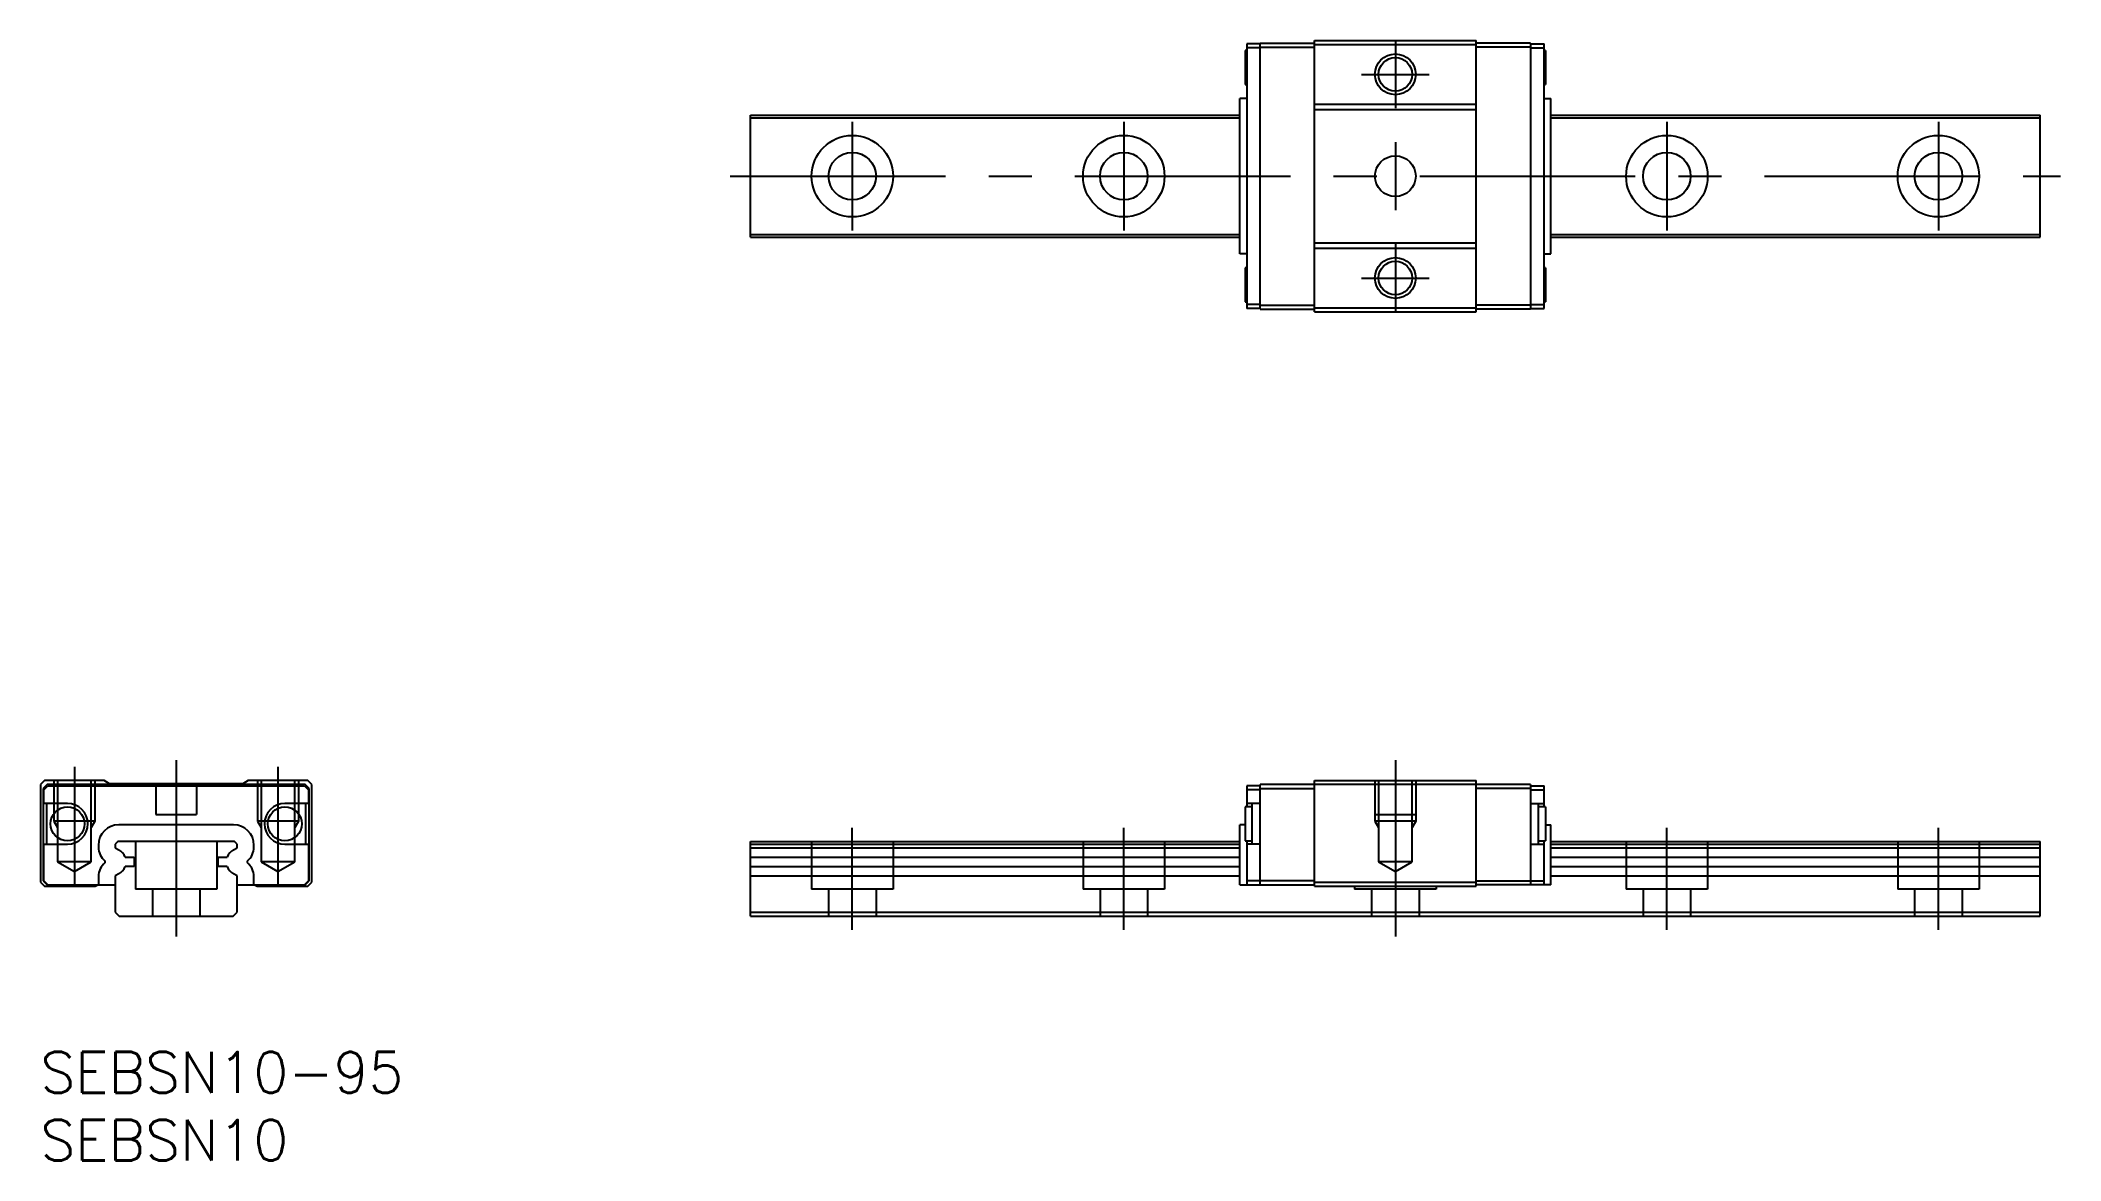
# Model space of a CAD drawing. Extents: x 0 to 149, y -8 to 75.
import ezdxf

# ---------------------------------------------------------------- set-up
doc = ezdxf.new("R2010")
doc.units = 0
doc.header["$LTSCALE"] = 0.5
doc.linetypes.add('CENTER', pattern=[50.8, 31.75, -6.35, 6.35, -6.35])
doc.linetypes.add('DASHED', pattern=[19.05, 12.7, -6.35])
for name, color, linetype in [('MSM_CENTER', 1, 'CENTER'), ('MSM_CONTINUOUS', 7, 'CONTINUOUS'), ('MSM_DASHED', 4, 'DASHED'), ('MSM_NARROW', 5, 'CONTINUOUS'), ('MSM_PART_NUMBER', 7, 'CONTINUOUS')]:
    doc.layers.add(name, color=color, linetype=linetype)
doc.styles.get("Standard").update_dxf_attribs({"font": 'txt.shx', "height": 3, "bigfont": 'bigfont.shx'})

# ---------------------------------------------------------------- blocks, each defined once
blk = doc.blocks.new('*U2')
at = {"layer": 'MSM_PART_NUMBER'}
blk.add_text('SEBSN10-95', height=3, dxfattribs=at).set_placement((0, -3))
blk = doc.blocks.new('*U3')
at = {"layer": 'MSM_PART_NUMBER'}
blk.add_text('SEBSN10', height=3, dxfattribs=at).set_placement((0, -8))

msp = doc.modelspace()

# ---------------------------------------------------------------- linework, layer by layer
at = {"layer": 'MSM_CENTER'}
for p, q in [((99.8, 74.5), (99.8, 69.5)), ((97.3, 72), (102.3, 72)), ((59.8, 68.5), (59.8, 60.5)), ((79.8, 68.5), (79.8, 60.5)), ((119.8, 68.5), (119.8, 60.5)), ((139.8, 68.5), (139.8, 60.5)), ((99.8, 67), (99.8, 62)), ((50.8, 64.5), (148.8, 64.5)), ((99.8, 59.5), (99.8, 54.5)), ((97.3, 57), (102.3, 57)), ((2.5, 21), (2.5, 12.29)), ((10, 21.5), (10, 8.5)), ((17.5, 21), (17.5, 12.29)), ((99.8, 21.5), (99.8, 8.5)), ((59.8, 9), (59.8, 16.5)), ((79.8, 9), (79.8, 16.5)), ((119.8, 9), (119.8, 16.5)), ((139.8, 9), (139.8, 16.5))]:
    msp.add_line(p, q, dxfattribs=at)
at = {"layer": 'MSM_CONTINUOUS'}
for p, q in [((93.85, 54.5), (93.85, 74.5)), ((93.85, 74.5), (105.75, 74.5)), ((105.75, 54.5), (105.75, 74.5)), ((88.75, 73.75), (88.75, 71.25)), ((88.85, 73.75), (88.75, 73.75)), ((89.85, 74.25), (88.85, 74.25)), ((88.85, 74.25), (88.85, 54.75)), ((89.85, 73.95), (88.85, 73.95)), ((89.85, 74.3), (93.85, 74.3)), ((89.85, 54.7), (89.85, 74.3)), ((89.85, 74), (93.85, 74)), ((93.85, 74.2), (105.75, 74.2)), ((109.75, 74.3), (105.75, 74.3)), ((109.75, 74), (105.75, 74)), ((109.75, 74.3), (109.75, 54.7)), ((109.75, 74.25), (110.75, 74.25)), ((109.75, 73.95), (110.75, 73.95)), ((110.75, 54.75), (110.75, 74.25)), ((110.85, 73.75), (110.75, 73.75)), ((110.85, 73.75), (110.85, 71.25)), ((88.85, 70.23), (88.35, 70.23)), ((88.35, 58.77), (88.35, 70.23)), ((88.75, 71.25), (88.85, 71.25)), ((110.75, 71.25), (110.85, 71.25)), ((110.75, 70.23), (111.25, 70.23)), ((111.25, 58.77), (111.25, 70.23)), ((52.3, 60), (52.3, 69)), ((52.3, 69), (88.35, 69)), ((52.3, 68.8), (88.35, 68.8)), ((93.85, 69.8), (105.75, 69.8)), ((93.85, 69.4), (105.75, 69.4)), ((111.25, 69), (147.3, 69)), ((111.25, 68.8), (147.3, 68.8)), ((147.3, 60), (147.3, 69)), ((52.3, 60.2), (88.35, 60.2)), ((52.3, 60), (88.35, 60)), ((93.85, 59.6), (105.75, 59.6)), ((111.25, 60.2), (147.3, 60.2)), ((111.25, 60), (147.3, 60)), ((88.85, 58.77), (88.35, 58.77)), ((93.85, 59.2), (105.75, 59.2)), ((110.75, 58.77), (111.25, 58.77)), ((88.75, 57.75), (88.75, 55.25)), ((88.85, 57.75), (88.75, 57.75)), ((110.85, 57.75), (110.75, 57.75)), ((110.85, 57.75), (110.85, 55.25)), ((88.75, 55.25), (88.85, 55.25)), ((110.75, 55.25), (110.85, 55.25)), ((89.85, 55.05), (88.85, 55.05)), ((89.85, 54.75), (88.85, 54.75)), ((89.85, 55), (93.85, 55)), ((89.85, 54.7), (93.85, 54.7)), ((93.85, 54.8), (105.75, 54.8)), ((93.85, 54.5), (105.75, 54.5)), ((109.75, 55), (105.75, 55)), ((109.75, 54.7), (105.75, 54.7)), ((109.75, 55.05), (110.75, 55.05)), ((109.75, 54.75), (110.75, 54.75)), ((0.3, 20), (0, 19.7)), ((0, 19.7), (0, 12.5)), ((0.5, 19.7), (0.2, 19.4)), ((0.2, 19.4), (0.2, 12.6)), ((0.25, 19.3), (0.55, 19.6)), ((4.7, 20), (0.3, 20)), ((19.5, 19.7), (0.5, 19.7)), ((0.55, 19.6), (19.45, 19.6)), ((5.1, 19.75), (4.7, 20)), ((14.9, 19.75), (5.1, 19.75)), ((15.3, 20), (14.9, 19.75)), ((19.7, 20), (15.3, 20)), ((19.45, 19.6), (19.75, 19.3)), ((19.8, 19.4), (19.5, 19.7)), ((20, 19.7), (19.7, 20)), ((19.8, 12.6), (19.8, 19.4)), ((20, 12.5), (20, 19.7)), ((88.85, 19.6), (88.85, 18.05)), ((89.85, 19.6), (88.85, 19.6)), ((89.85, 12.3), (89.85, 19.7)), ((109.75, 19.7), (89.85, 19.7)), ((89.85, 19.4), (93.85, 19.4)), ((93.85, 20), (105.75, 20)), ((93.85, 12.2), (93.85, 20)), ((105.75, 12.2), (105.75, 20)), ((109.75, 19.4), (105.75, 19.4)), ((109.75, 19.7), (109.75, 12.3)), ((109.75, 19.6), (110.75, 19.6)), ((110.75, 18.05), (110.75, 19.6)), ((0.25, 18.3), (0.25, 19.3)), ((2, 18.3), (0.25, 18.3)), ((0.45, 18.3), (0.45, 15.3)), ((19.75, 18.3), (18, 18.3)), ((19.55, 15.3), (19.55, 18.3)), ((19.75, 19.3), (19.75, 18.3)), ((89.25, 18.05), (88.75, 18.05)), ((88.75, 18.05), (88.75, 15.55)), ((89.85, 19.3), (88.85, 19.3)), ((89.85, 18.3), (88.85, 18.3)), ((89.25, 15.3), (89.25, 18.3)), ((109.75, 19.3), (110.75, 19.3)), ((109.75, 18.3), (110.75, 18.3)), ((110.35, 15.3), (110.35, 18.3)), ((110.85, 18.05), (110.35, 18.05)), ((110.85, 18.05), (110.85, 15.55)), ((14.23, 16.73), (5.77, 16.73)), ((88.75, 16.73), (88.35, 16.73)), ((88.35, 12.3), (88.35, 16.73)), ((110.85, 16.73), (111.25, 16.73)), ((111.25, 12.3), (111.25, 16.73)), ((0.25, 15.3), (2, 15.3)), ((0.25, 12.6), (0.25, 15.3)), ((4.27, 15.23), (4.27, 15.08)), ((5.7, 15.5), (5.5, 15.3)), ((5.5, 15.3), (5.5, 15.04)), ((5.5, 15.04), (5.78, 14.88)), ((14.3, 15.5), (5.7, 15.5)), ((14.22, 14.88), (14.5, 15.04)), ((14.5, 15.3), (14.3, 15.5)), ((14.5, 15.04), (14.5, 15.3)), ((15.73, 15.08), (15.73, 15.23)), ((18, 15.3), (19.75, 15.3)), ((19.75, 15.3), (19.75, 12.6)), ((52.3, 15.5), (88.35, 15.5)), ((52.3, 10), (52.3, 15.5)), ((52.3, 15.3), (88.35, 15.3)), ((52.3, 15.04), (88.35, 15.04)), ((88.75, 15.55), (89.25, 15.55)), ((88.85, 15.55), (88.85, 12.3)), ((89.85, 15.3), (88.85, 15.3)), ((109.75, 15.3), (110.75, 15.3)), ((110.35, 15.55), (110.85, 15.55)), ((110.75, 12.3), (110.75, 15.55)), ((111.25, 15.5), (147.3, 15.5)), ((111.25, 15.3), (147.3, 15.3)), ((111.25, 15.04), (147.3, 15.04)), ((147.3, 10), (147.3, 15.5)), ((6.25, 14.35), (6.9, 14.35)), ((6.9, 13.65), (6.25, 13.65)), ((6.9, 14.35), (6.9, 13.65)), ((13.1, 13.65), (13.1, 14.35)), ((13.1, 14.35), (13.75, 14.35)), ((13.75, 13.65), (13.1, 13.65)), ((52.3, 14.35), (88.35, 14.35)), ((52.3, 13.65), (88.35, 13.65)), ((111.25, 14.35), (147.3, 14.35)), ((111.25, 13.65), (147.3, 13.65)), ((0, 12.5), (0.3, 12.2)), ((0.2, 12.6), (0.5, 12.3)), ((0.55, 12.3), (0.25, 12.6)), ((0.3, 12.2), (4.03, 12.2)), ((0.5, 12.3), (5.5, 12.3)), ((4.03, 12.2), (4.24, 12.3)), ((4.27, 12.92), (4.27, 12.3)), ((5.78, 13.12), (5.5, 12.96)), ((5.5, 12.96), (5.5, 10.3)), ((14.5, 12.96), (14.22, 13.12)), ((14.5, 10.3), (14.5, 12.96)), ((14.5, 12.3), (19.5, 12.3)), ((15.73, 12.3), (15.73, 12.92)), ((15.76, 12.3), (15.97, 12.2)), ((15.97, 12.2), (19.7, 12.2)), ((19.75, 12.6), (19.45, 12.3)), ((19.5, 12.3), (19.8, 12.6)), ((19.7, 12.2), (20, 12.5)), ((52.3, 12.96), (88.35, 12.96)), ((88.35, 12.3), (93.8, 12.3)), ((93.85, 12.6), (88.85, 12.6)), ((93.8, 12.3), (93.8, 12.35)), ((93.8, 12.35), (93.85, 12.35)), ((93.85, 12.5), (105.75, 12.5)), ((93.85, 12.2), (105.75, 12.2)), ((105.75, 12.6), (110.75, 12.6)), ((105.8, 12.35), (105.75, 12.35)), ((105.8, 12.35), (105.8, 12.3)), ((111.25, 12.3), (105.8, 12.3)), ((111.25, 12.96), (147.3, 12.96)), ((5.5, 10.3), (5.8, 10)), ((5.8, 10), (14.2, 10)), ((14.2, 10), (14.5, 10.3)), ((52.3, 10.3), (147.3, 10.3)), ((52.3, 10), (147.3, 10))]:
    msp.add_line(p, q, dxfattribs=at)
for centre, radius in [((99.8, 72), 1.23), ((59.8, 64.5), 3), ((79.8, 64.5), 3), ((119.8, 64.5), 3), ((139.8, 64.5), 3), ((59.8, 64.5), 1.75), ((79.8, 64.5), 1.75), ((99.8, 64.5), 1.5), ((119.8, 64.5), 1.75), ((139.8, 64.5), 1.75), ((99.8, 57), 1.23), ((2, 16.8), 1.25), ((18, 16.8), 1.25)]:
    msp.add_circle(centre, radius, dxfattribs=at)
for centre, radius, start, end in [((2, 16.8), 1.5, 270, 90), ((18, 16.8), 1.5, 90, 270), ((5.77, 15.23), 1.5, 90, 180), ((14.23, 15.23), 1.5, 0, 90), ((5.57, 15.08), 1.3, 180, 230.7306), ((5.23, 13.93), 1.1, 22.4464, 60.0031), ((14.77, 13.93), 1.1, 119.9969, 157.5536), ((14.43, 15.08), 1.3, 309.2694, 0), ((5.57, 12.92), 1.3, 129.2694, 180), ((4.68, 14), 0.1, 309.2694, 50.7306), ((5.23, 14.07), 1.1, 299.9969, 337.5536), ((14.77, 14.07), 1.1, 202.4464, 240.0031), ((15.32, 14), 0.1, 129.2694, 230.7306), ((14.43, 12.92), 1.3, 0, 50.7306)]:
    msp.add_arc(centre, radius, start, end, dxfattribs=at)
at = {"layer": 'MSM_DASHED'}
for p, q in [((1, 20), (1, 17)), ((1.27, 20), (1.27, 14)), ((3.73, 14), (3.73, 20)), ((4, 20), (4, 17)), ((8.5, 19.75), (8.5, 17.5)), ((11.5, 19.75), (11.5, 17.5)), ((16, 20), (16, 17)), ((16.27, 20), (16.27, 14)), ((18.73, 14), (18.73, 20)), ((19, 20), (19, 17)), ((98.3, 20), (98.3, 17)), ((98.57, 20), (98.57, 14)), ((101.03, 14), (101.03, 20)), ((101.3, 20), (101.3, 17)), ((1, 17), (1.27, 16.53)), ((4, 17), (1, 17)), ((4, 17), (3.73, 16.53)), ((8.5, 17.5), (11.5, 17.5)), ((16, 17), (16.27, 16.53)), ((19, 17), (16, 17)), ((19, 17), (18.73, 16.53)), ((98.3, 17.5), (101.3, 17.5)), ((98.3, 17), (98.57, 16.53)), ((101.3, 17), (98.3, 17)), ((101.3, 17), (101.03, 16.53)), ((7, 15.5), (7, 12)), ((13, 15.5), (13, 12)), ((56.8, 15.5), (56.8, 12)), ((62.8, 15.5), (62.8, 12)), ((76.8, 15.5), (76.8, 12)), ((82.8, 15.5), (82.8, 12)), ((116.8, 15.5), (116.8, 12)), ((122.8, 15.5), (122.8, 12)), ((136.8, 15.5), (136.8, 12)), ((142.8, 15.5), (142.8, 12)), ((1.27, 14), (2.5, 13.29)), ((3.73, 14), (1.27, 14)), ((2.5, 13.29), (3.73, 14)), ((16.27, 14), (17.5, 13.29)), ((18.73, 14), (16.27, 14)), ((17.5, 13.29), (18.73, 14)), ((98.57, 14), (99.8, 13.29)), ((101.03, 14), (98.57, 14)), ((99.8, 13.29), (101.03, 14)), ((13, 12), (7, 12)), ((8.25, 12), (8.25, 10)), ((11.75, 12), (11.75, 10)), ((62.8, 12), (56.8, 12)), ((58.05, 12), (58.05, 10)), ((61.55, 12), (61.55, 10)), ((82.8, 12), (76.8, 12)), ((78.05, 12), (78.05, 10)), ((81.55, 12), (81.55, 10)), ((96.8, 12.2), (96.8, 12)), ((102.8, 12), (96.8, 12)), ((98.05, 12), (98.05, 10)), ((101.55, 12), (101.55, 10)), ((102.8, 12.2), (102.8, 12)), ((122.8, 12), (116.8, 12)), ((118.05, 12), (118.05, 10)), ((121.55, 12), (121.55, 10)), ((142.8, 12), (136.8, 12)), ((138.05, 12), (138.05, 10)), ((141.55, 12), (141.55, 10))]:
    msp.add_line(p, q, dxfattribs=at)
at = {"layer": 'MSM_NARROW'}
for centre in [(99.8, 72), (99.8, 57)]:
    msp.add_circle(centre, 1.5, dxfattribs=at)

# ---------------------------------------------------------------- block references
at = {"layer": 'MSM_CONTINUOUS'}
for name in ['*U2', '*U3']:
    msp.add_blockref(name, (0, 0), dxfattribs=at)

doc.saveas('drawing.dxf')
